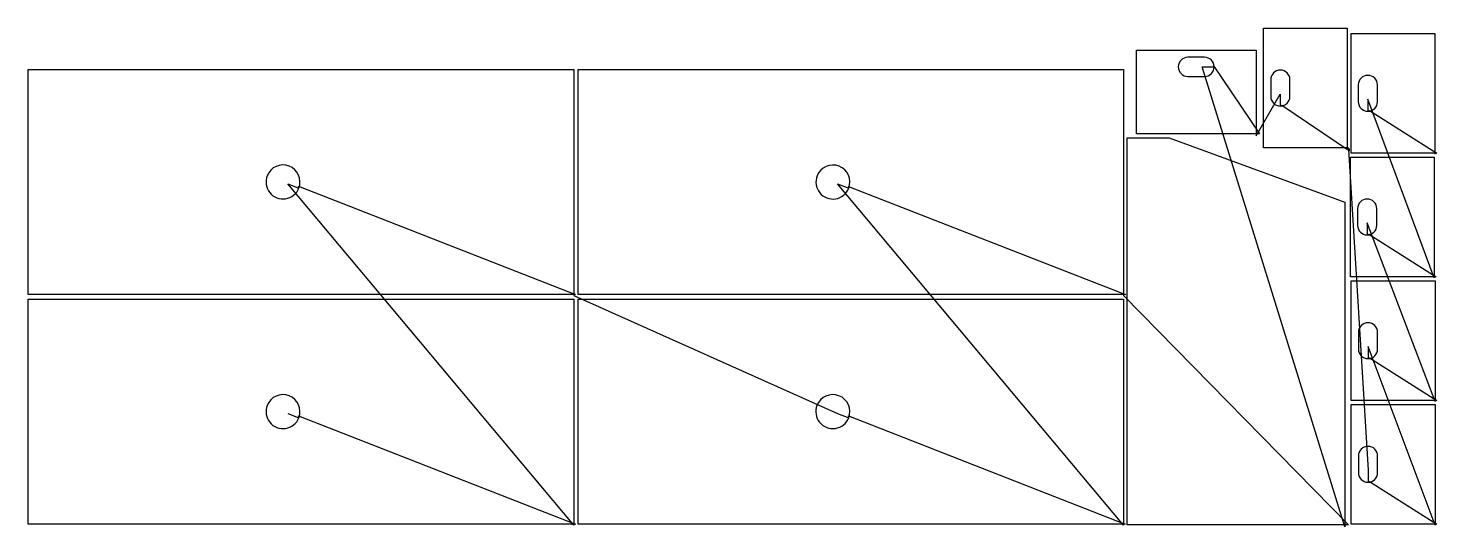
# Model space of a CAD drawing. Header units: metres. Extents: x 10 to 5898, y -2101 to -20.
import ezdxf

# ---------------------------------------------------------------- set-up
doc = ezdxf.new("R2010")
doc.units = ezdxf.units.M

msp = doc.modelspace()

# ---------------------------------------------------------------- linework, layer by layer
at = {"layer": 'TOOL_0'}
for p, q in [((5173.318, -519.666), (5173.318, -19.666)), ((5173.318, -19.666), (5523.318, -19.666)), ((5523.318, -19.666), (5523.318, -519.666)), ((5539.427, -541.388), (5539.427, -41.388)), ((5539.427, -41.388), (5889.427, -41.388)), ((5889.427, -41.388), (5889.427, -541.388)), ((4641.867, -460.958), (4641.867, -110.958)), ((4641.867, -110.958), (5141.867, -110.958)), ((5141.867, -110.958), (5141.867, -460.958)), ((4926.867, -140.958), (4856.867, -140.958)), ((4963.189, -174.226), (5156.867, -460.958)), ((10, -1131.36), (10, -191.36)), ((10, -191.36), (2290, -191.36)), ((2290, -191.36), (2290, -1131.36)), ((2308.41, -1131.7), (2308.41, -191.7)), ((2308.41, -191.7), (4588.41, -191.7)), ((4588.41, -191.7), (4588.41, -1131.7)), ((4856.867, -220.958), (4926.867, -220.958)), ((5513.679, -2100.8), (4916.867, -180.958)), ((4916.867, -180.958), (4966.867, -180.958)), ((5203.318, -234.666), (5203.318, -304.666)), ((5283.318, -304.666), (5283.318, -234.666)), ((5569.427, -256.388), (5569.427, -326.388)), ((5649.427, -326.388), (5649.427, -256.388)), ((5141.867, -468.958), (5243.318, -294.666)), ((5243.318, -294.666), (5243.318, -344.666)), ((5250.05, -340.988), (5533.057, -531.938)), ((5886.616, -1061.652), (5609.427, -316.388)), ((5609.427, -316.388), (5609.427, -366.388)), ((5616.159, -362.71), (5896.927, -541.388)), ((5141.867, -460.958), (4641.867, -460.958)), ((5156.867, -460.958), (5141.867, -460.958)), ((5141.867, -460.958), (5141.867, -468.958)), ((4603.679, -2092.8), (4603.679, -477.8)), ((4603.679, -477.8), (4778.679, -477.8)), ((4778.679, -477.8), (5513.679, -745.318)), ((5523.318, -519.666), (5173.318, -519.666)), ((5523.318, -519.666), (5528.975, -525.323)), ((5528.975, -525.323), (5610, -1865)), ((5536.616, -1057.652), (5536.616, -557.652)), ((5536.616, -557.652), (5886.616, -557.652)), ((5889.427, -541.388), (5539.427, -541.388)), ((5886.616, -557.652), (5886.616, -1057.652)), ((5896.927, -541.388), (5889.427, -541.388)), ((5889.427, -541.388), (5889.427, -545.388)), ((2290, -2093.999), (1094.586, -668.936)), ((1094.586, -668.936), (1141.218, -686.975)), ((1140.217, -679.37), (2297.5, -1131.36)), ((4588.071, -2093.999), (3392.996, -669.276)), ((3392.996, -669.276), (3439.628, -687.315)), ((3438.627, -679.71), (4595.91, -1131.7)), ((5513.679, -745.318), (5513.679, -2092.8)), ((5566.616, -772.652), (5566.616, -842.652)), ((5646.616, -842.652), (5646.616, -772.652)), ((5890, -1577.915), (5606.616, -832.652)), ((5606.616, -832.652), (5606.616, -882.652)), ((5613.348, -878.974), (5894.116, -1057.652)), ((5886.616, -1057.652), (5536.616, -1057.652)), ((5894.116, -1057.652), (5886.616, -1057.652)), ((5886.616, -1057.652), (5886.616, -1061.652)), ((5540, -1573.915), (5540, -1073.915)), ((5540, -1073.915), (5890, -1073.915)), ((5890, -1073.915), (5890, -1573.915)), ((2290, -1131.36), (10, -1131.36)), ((10, -2089.999), (10, -1149.999)), ((10, -1149.999), (2290, -1149.999)), ((2297.5, -1131.36), (2290, -1131.36)), ((2290, -1131.36), (2290, -1135.36)), ((2290, -1135.36), (3392.656, -1627.575)), ((2290, -1149.999), (2290, -2089.999)), ((2308.071, -2089.999), (2308.071, -1149.999)), ((2308.071, -1149.999), (4588.071, -1149.999)), ((4588.41, -1131.7), (2308.41, -1131.7)), ((4588.071, -1149.999), (4588.071, -2089.999)), ((4595.91, -1131.7), (4588.41, -1131.7)), ((4588.41, -1131.7), (4588.41, -1135.7)), ((4588.41, -1135.7), (5528.679, -2092.8)), ((5570, -1288.916), (5570, -1358.916)), ((5650, -1358.916), (5650, -1288.916)), ((5890, -2094), (5610, -1348.916)), ((5610, -1348.916), (5610, -1398.916)), ((5616.732, -1395.238), (5897.5, -1573.915)), ((5890, -1573.915), (5540, -1573.915)), ((5897.5, -1573.915), (5890, -1573.915)), ((5890, -1573.915), (5890, -1577.915)), ((1094.586, -1627.575), (1141.218, -1645.614)), ((1140.217, -1638.009), (2297.5, -2089.999)), ((3392.656, -1627.575), (3439.289, -1645.614)), ((3438.288, -1638.009), (4595.571, -2089.999)), ((5540, -2090), (5540, -1590)), ((5540, -1590), (5890, -1590)), ((5890, -1590), (5890, -2090)), ((5570, -1805), (5570, -1875)), ((5650, -1875), (5650, -1805)), ((5610, -1865), (5610, -1915)), ((5616.732, -1911.322), (5897.5, -2090)), ((2290, -2089.999), (10, -2089.999)), ((2297.5, -2089.999), (2290, -2089.999)), ((2290, -2089.999), (2290, -2093.999)), ((4588.071, -2089.999), (2308.071, -2089.999)), ((4595.571, -2089.999), (4588.071, -2089.999)), ((4588.071, -2089.999), (4588.071, -2093.999)), ((5513.679, -2092.8), (4603.679, -2092.8)), ((5528.679, -2092.8), (5513.679, -2092.8)), ((5513.679, -2092.8), (5513.679, -2100.8)), ((5890, -2090), (5540, -2090)), ((5897.5, -2090), (5890, -2090)), ((5890, -2090), (5890, -2094))]:
    msp.add_line(p, q, dxfattribs=at)
for centre, radius, start, end in [((4856.867, -180.958), 40, 90, 270), ((4926.867, -180.958), 40, 0, 90), ((4958.867, -180.958), 8, 0, 57.2991996), ((4926.867, -180.958), 40, 270, 0), ((5243.318, -234.666), 40, 0, 180), ((5609.427, -256.388), 40, 0, 180), ((5243.318, -304.666), 40, 180, 270), ((5243.318, -304.666), 40, 270, 0), ((5243.318, -336.666), 8, 270, 327.2991996), ((5609.427, -326.388), 40, 180, 270), ((5609.427, -326.388), 40, 270, 0), ((5609.427, -358.388), 8, 270, 327.2991996), ((5523.318, -529.666), 10.001, 346.8683954, 90), ((1075, -661.36), 71, 158.8513639, 338.8521165), ((1075, -661.36), 71, 338.8521165, 158.8513639), ((3373.41, -661.7), 71, 158.8513639, 338.8521165), ((3373.41, -661.7), 71, 338.8521165, 158.8513639), ((1133.757, -684.089), 8, 338.8529605, 36.1479549), ((3432.167, -684.429), 8, 338.8529605, 36.1479549), ((5606.616, -772.652), 40, 0, 180), ((5606.616, -842.652), 40, 180, 270), ((5606.616, -842.652), 40, 270, 0), ((5606.616, -874.652), 8, 270, 327.2991996), ((5610, -1288.916), 40, 0, 180), ((5610, -1358.916), 40, 180, 270), ((5610, -1358.916), 40, 270, 0), ((5610, -1390.916), 8, 270, 327.2991996), ((1075, -1619.999), 71, 338.8521165, 158.8513639), ((3373.071, -1619.999), 71, 338.8521165, 158.8513639), ((1075, -1619.999), 71, 158.8513639, 338.8521165), ((1133.757, -1642.728), 8, 338.8529605, 36.1479549), ((3373.071, -1619.999), 71, 158.8513639, 338.8521165), ((3431.828, -1642.728), 8, 338.8529605, 36.1479549), ((5610, -1805), 40, 0, 180), ((5610, -1875), 40, 180, 270), ((5610, -1875), 40, 270, 0), ((5610, -1907), 8, 270, 327.2991996)]:
    msp.add_arc(centre, radius, start, end, dxfattribs=at)

doc.saveas('drawing.dxf')
